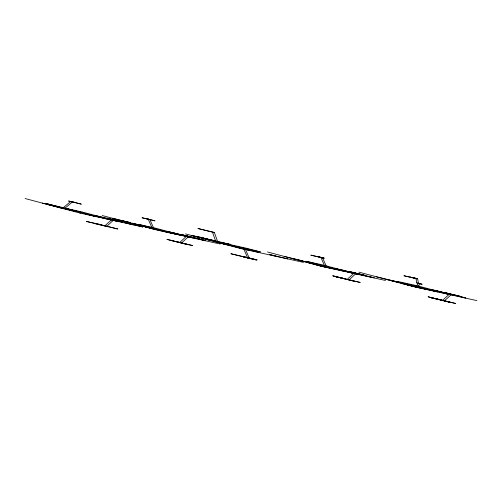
<?xml version="1.0" encoding="UTF-8"?>
<svg xmlns="http://www.w3.org/2000/svg" width="502" height="502" viewBox="0 0 502 502"><rect width="100%" height="100%" fill="white"/><g stroke="black" fill="none" stroke-linecap="round" stroke-linejoin="round"><path stroke-width="0.75" d="M434.205 291.047L415.769 286.598L418.473 283.354L417.651 278.761L415.926 278.303L416.748 282.896L422.163 284.245L420.199 283.812L417.495 287.056L460.667 296.575M113.822 219.863L106.769 226.327L104.805 225.894L111.858 219.43L119.708 221.162L106.926 218.037M179.697 242.485L186.75 236.022L200.016 239.103L196.087 238.237M181.661 242.918L188.714 236.455L181.818 234.629L194.6 237.753M74.434 202.312L68.548 201.013L81.337 204.145L70.751 201.421L62.982 207.96L76.775 211.618L56.619 206.711M212.434 232.087L214.392 232.52L217.686 241.732L215.722 241.299L212.434 232.087L197.92 228.504L214.392 232.52M153.869 228.617L149.866 219.487L142.016 217.755L155.036 220.855L146.176 218.596L147.902 219.054M318.864 256.823L324.279 258.172L310.776 255.123L323.803 258.223L318.626 256.848M417.651 278.761L403.915 275.736L416.942 278.836L410.04 277.01M413.491 277.92L415.455 278.353L412.004 277.443M197.763 236.8L191.877 235.501L214.003 240.841L200.204 237.182M197.054 236.869L229.696 244.298L225.774 243.439M112.542 218.27L130.972 222.725L121.164 220.56M210.551 239.925L212.515 240.358M50.671 204.785L44.785 203.486L62.204 207.408L94.972 216.092M42.344 203.103L51.442 205.337M209.836 240L211.8 240.433M284.753 256.553L303.189 261.002L293.375 258.837M376.167 276.709L398.287 282.049M65.655 208.317L81.355 211.781L117.568 221.382M211.562 240.458L229.226 244.348M205.437 239.184L246.645 248.27L260.444 251.929L219.474 242.817L241.261 248.245M47.521 204.477L62.267 208.035M55.132 206.228L70.832 209.692M56.858 206.686L58.816 207.119M72.552 210.15L64.708 208.418L72.47 201.879L70.751 201.421M52.691 205.845L58.583 207.144M66.427 208.876L68.391 209.309M135.672 224.143L145.486 226.308L171.113 233.192M214.059 241.468L223.873 243.633M386.515 279.451L403.702 283.398M58.345 207.169L71.842 210.225M147.211 226.766L149.169 227.199M223.635 243.658L225.599 244.091M308.36 262.377L320.132 264.968M335.832 268.432L337.796 268.865M397.81 282.099L411.546 285.13M431.168 289.453L465.599 297.968L455.49 295.201M57.868 207.219L61.79 208.085M71.604 210.244L79.454 211.976M95.148 215.44L117.035 220.805M134.963 224.218L138.885 225.084M150.656 227.676L152.621 228.109M168.321 231.573L192.937 237.923M300.278 260.67L310.085 262.835M339.521 269.323L359.438 274.255M391.685 280.825L399.536 282.557M434.857 290.344L454.781 295.276M73.33 210.702L79.216 212.001M144.294 226.427L154.108 228.592M172.004 232.464L191.927 237.396M222.919 243.734L246.469 248.923L244.744 248.465M140.133 225.586L155.833 229.05M232.495 245.917L234.459 246.35M155.595 229.075L157.559 229.508M234.221 246.375L237.904 247.266M316.982 264.661L326.796 266.826M362.118 274.613L354.268 272.881L347.215 279.344L349.172 279.777L356.232 273.314L349.329 271.488L365.563 275.529L363.605 275.096M457.454 295.634L449.604 293.902L442.551 300.365L444.515 300.798L451.568 294.335L444.672 292.509L460.905 296.55L458.941 296.117M107.459 218.615L115.309 220.347M145.31 226.96L161.004 230.424M237.672 247.291L251.408 250.322L244.505 248.49M308.899 262.954L327.806 267.359M328.521 267.284L326.557 266.851L322.554 257.714M349.869 272.065L357.719 273.797M402.033 283.567L419.936 287.439M445.205 293.086L453.055 294.818M89.563 214.743L85.635 213.883L95.982 216.626M109.185 219.073L122.921 222.104L117.744 220.729M160.765 230.449L162.73 230.882M182.351 235.206L190.202 236.938M326.08 266.901L374.191 277.813L353.791 272.931M89.086 214.793L114.594 220.422M150.481 228.335L154.409 229.201M162.491 230.901L205.349 240.508L201.421 239.642M242.842 248.666L248.728 249.958M314.07 264.328L335.656 269.085M345.47 271.249L353.314 272.981M355.039 273.439L358.968 274.305M407.21 284.941L429.034 289.679M440.806 292.271L448.656 294.003M244.706 249.155L237.333 247.379M329.293 267.836L335.179 269.135L318.174 264.541M348.915 272.166L352.843 273.032M416.786 287.131L422.671 288.43M444.257 293.187L452.101 294.919M114.123 220.472L118.045 221.332L112.875 219.964M167.668 232.275L149.232 227.826M173.554 233.574L177.476 234.44M319.247 265.702L331.019 268.294L325.842 266.926M355.221 273.634L358.491 274.356L322.033 264.774L306.339 261.31L344.278 271.375M80.125 213.13L111.532 220.052M113.044 220.384L142.919 226.973L124.483 222.524L133.112 224.808M220.171 244.01L157.377 230.161L102.195 215.527M303.515 262.383L240.722 248.54L185.533 233.907M385.486 280.461L322.692 266.612L267.51 251.979M450.865 294.875L476.9 300.616M345.727 278.867L333.949 276.269L360.235 282.45L354.349 281.151M441.063 299.889L429.292 297.291L455.571 303.472L428.043 296.782L434.939 298.615M170.122 240.301L192.718 245.591L166.915 239.36L188.319 244.775L177.972 242.027M108.256 226.81L95.229 223.71M244.348 256.786L257.137 259.91L243.401 256.88L248.572 258.254L256.422 259.986L230.851 253.73L249.525 258.153M413.968 277.876L415.687 278.328M416.748 282.896L420.199 283.812M451.091 294.385L452.817 294.843M447.169 293.519L448.895 293.977M449.127 293.952L450.852 294.41M446.692 293.57L417.375 285.795L397.753 281.471L427.07 289.246M443.002 292.679L448.179 294.053M439.081 291.813L449.428 294.561L414.106 286.774L358.917 272.134M427.309 289.221L437.656 291.963M409.588 284.697L430.283 290.181M421.423 287.922L423.142 288.38M420.707 287.997L425.884 289.365M410.121 285.274L411.847 285.732M417.018 287.106L418.743 287.564M394.365 281.183L421.956 288.499M411.132 285.807L416.309 287.182M360.154 274.18L365.33 275.554M355.755 273.364L357.48 273.822M351.827 272.498L353.552 272.956M347.666 271.657L353.828 273.289M345.702 271.224L347.428 271.682M343.744 270.791L354.092 273.54M314.246 263.675L304.915 261.46L318.707 265.119M328.044 267.334L329.77 267.792M318.946 265.094L320.671 265.552M316.749 264.686L325.133 266.995M317.998 265.194L319.718 265.652M287.815 258.925L269.379 254.476L278.008 256.76M439.099 299.456L451.172 302.656L431.249 297.724M437.142 299.023L438.861 299.481M435.178 298.59L436.903 299.048M220.598 242.064L230.945 244.807M218.64 241.631L196.044 236.342L250.216 250.442L246.771 249.532M210.79 239.9L219.412 242.19M215.722 241.299L217.448 241.757M232.733 245.892L239.63 247.724M195.805 236.367L200.976 237.735M204.188 238.676L209.365 240.05M217.987 242.334L221.432 243.25M192.642 237.32L197.813 238.695M197.97 238.726L204.872 240.558M188.237 236.505L189.963 236.963M186.28 236.072L187.999 236.53M190.741 237.515L154.522 227.914L138.822 224.45L168.145 232.225M172.305 233.066L180.927 235.356M341.799 278.001L343.525 278.453M170.341 232.633L172.067 233.091M339.841 277.568L341.561 278.026M168.377 232.2L177.005 234.49M339.603 277.593L332.7 275.761L355.836 281.635L335.913 276.702M141.558 225.442L132.227 223.227L146.019 226.885M148.222 227.293L149.947 227.751M146.258 226.86L153.154 228.692M118.999 221.238L122.444 222.154L113.345 219.914M111.388 219.481L113.107 219.939M109.423 219.048L111.149 219.506M99.139 216.933L107.761 219.223M97.175 216.5L98.9 216.958M95.211 216.067L96.936 216.525M77.49 211.543L93.014 215.659M56.318 206.109L47.219 203.868L61.018 207.527M66.666 208.851L75.287 211.135M75.526 211.11L77.252 211.568M25.1 198.528L80.289 213.162M320.828 257.256L324.832 266.393M148.14 219.029L152.144 228.159M253.127 250.78L245.283 249.048L249.287 258.179L247.561 257.721L243.558 248.59L258.304 252.148L253.127 250.78M98.147 224.043L86.369 221.445L117.826 229L98.147 224.043"/></g></svg>
